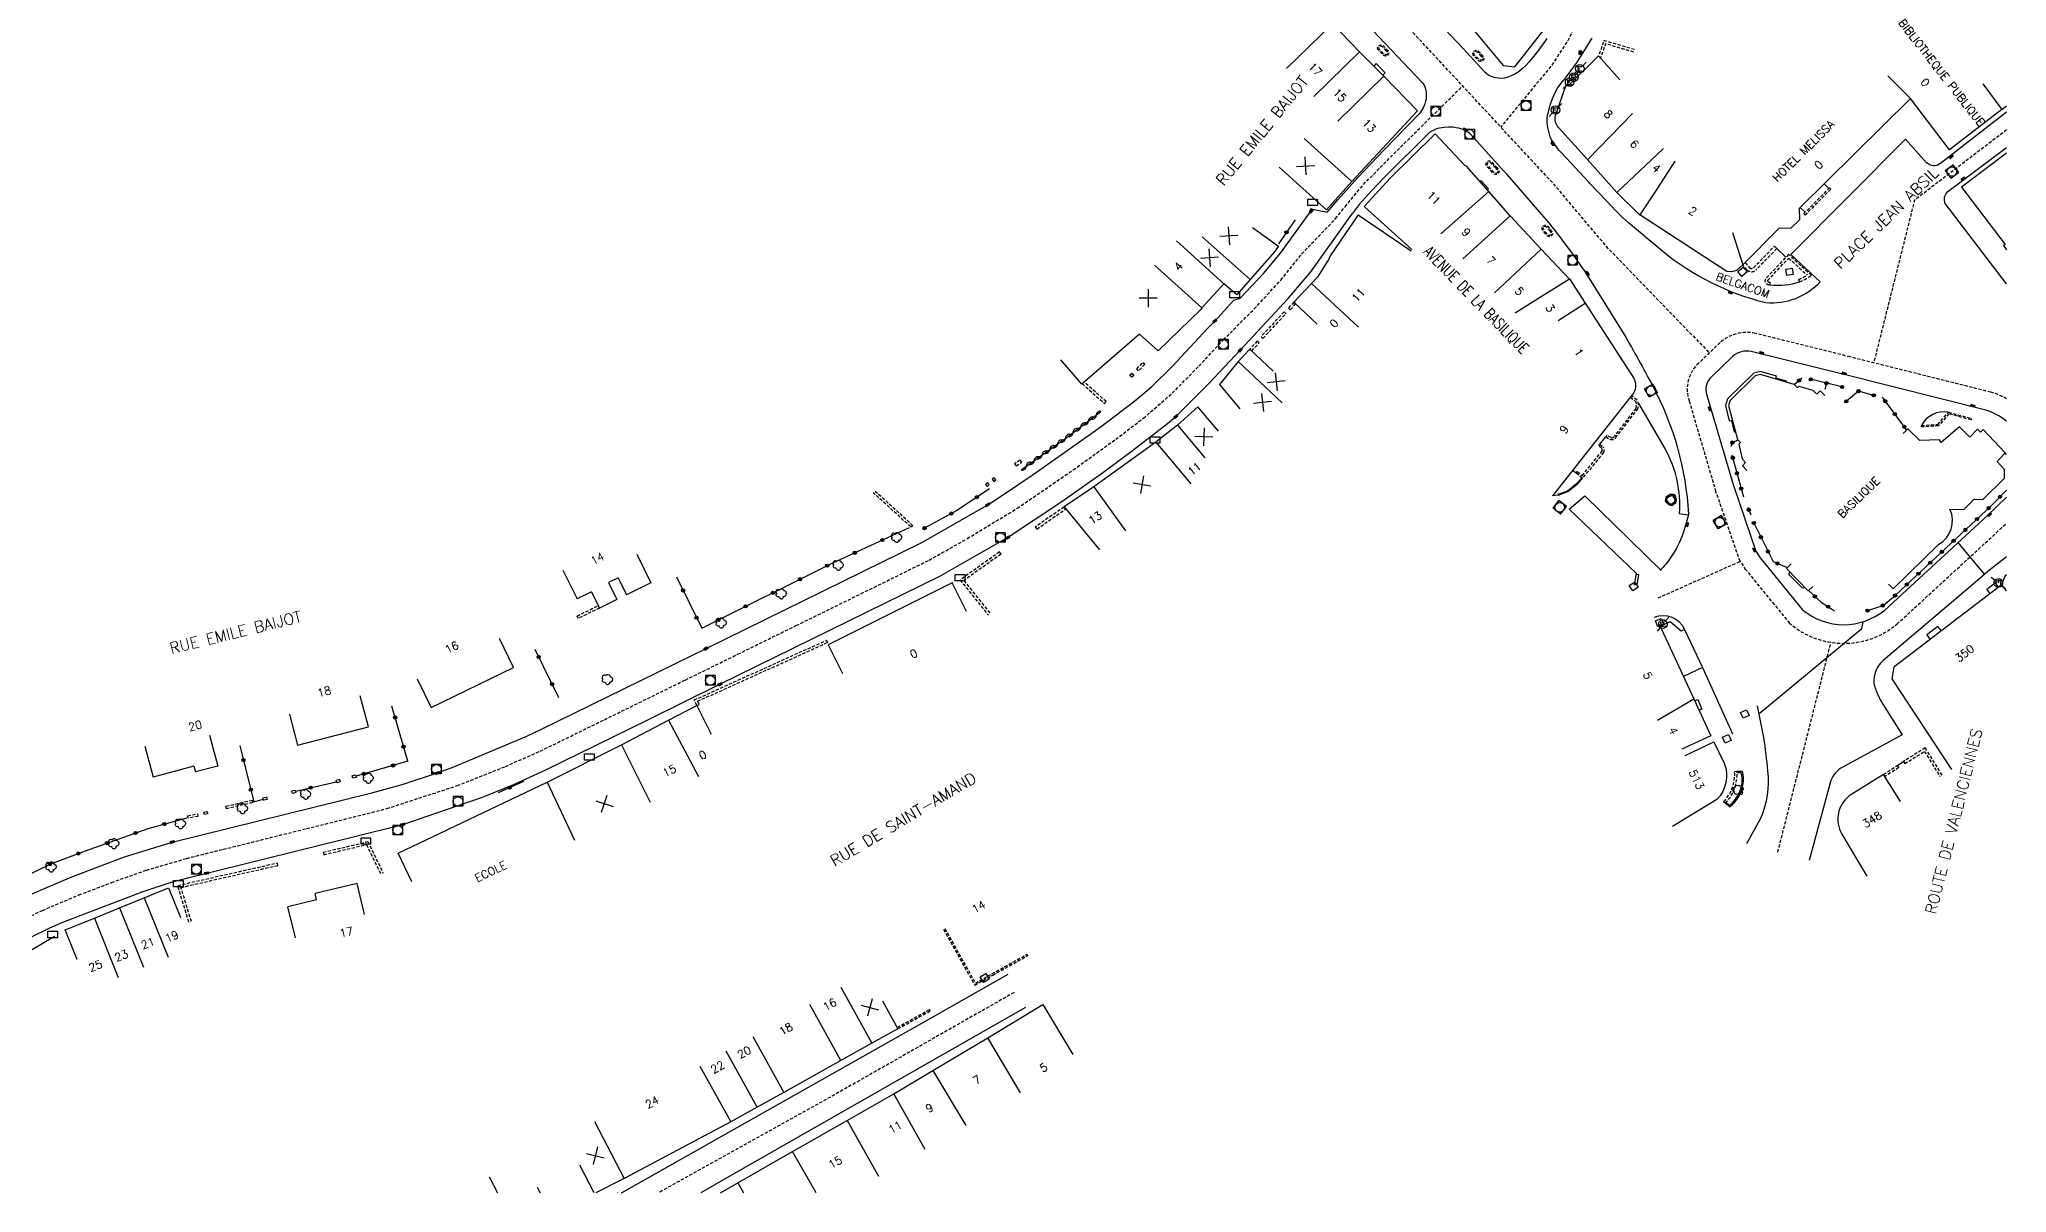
# Model space of a CAD drawing. Header units: millimetres. Extents: x 94999 to 96000, y 132000 to 133001.
# Drawn here: x 95692.7 to 96000, y 132000 to 132180.2 of the extents above; entities that cross this region are included whole.
import ezdxf
from ezdxf.enums import TextEntityAlignment as Align

# ---------------------------------------------------------------- set-up
doc = ezdxf.new("R2010")
doc.units = ezdxf.units.MM
doc.linetypes.add('DASHED', pattern=[0.75, 0.5, -0.25])
doc.layers.get('0').update_dxf_attribs({"linetype": 'CONTINUOUS'})
for name, color, linetype in [('W0001', 6, 'DASHED'), ('W0008', 7, 'CONTINUOUS'), ('W0100', 7, 'CONTINUOUS'), ('W0112', 1, 'DASHED'), ('W0300', 7, 'CONTINUOUS'), ('W0310', 3, 'CONTINUOUS'), ('W0322', 7, 'CONTINUOUS'), ('W0330', 7, 'CONTINUOUS'), ('W0334', 7, 'CONTINUOUS'), ('W0400', 7, 'CONTINUOUS'), ('W0420', 7, 'CONTINUOUS'), ('W0471', 7, 'CONTINUOUS'), ('W0984', 7, 'CONTINUOUS'), ('W0989', 7, 'CONTINUOUS'), ('W0991', 7, 'CONTINUOUS'), ('W1102', 7, 'CONTINUOUS'), ('W1471', 7, 'CONTINUOUS')]:
    doc.layers.add(name, color=color, linetype=linetype)
doc.styles.get("Standard").update_dxf_attribs({"font": 'romans.shx', "width": 0.85})

# ---------------------------------------------------------------- blocks, each defined once
blk = doc.blocks.new('t112o')
at = {"color": 0, "linetype": 'Continuous'}
for p, q in [((-0.5, 0.5), (0.5, 0.5)), ((-0.5, -0.5), (-0.5, 0.5)), ((0.5, 0.5), (0.5, -0.5)), ((0.5, -0.5), (-0.5, -0.5))]:
    blk.add_line(p, q, dxfattribs=at)
blk = doc.blocks.new('t991o')
at = {"color": 0, "linetype": 'Continuous'}
for p, q in [((-1, 1), (1, -1)), ((-1, -1), (1, 1))]:
    blk.add_line(p, q, dxfattribs=at)
blk = doc.blocks.new('T400')
for p, q in [((-0.15, 0.3), (0.15, 0.3)), ((-0.15, -0.25), (-0.15, 0.3)), ((-0.15, 0.15), (0.15, 0.15)), ((-0.15, 0), (0.15, 0)), ((0.15, 0.3), (0.15, -0.25)), ((-0.15, -0.15), (0.15, -0.15)), ((-0.15, -0.25), (-0.15, -0.3)), ((-0.15, -0.3), (0.15, -0.3)), ((0.15, -0.3), (0.15, -0.25))]:
    blk.add_line(p, q)
blk = doc.blocks.new('T471')
for p, q in [((-0.333334, 0.333334), (-0.333334, -0.333334)), ((-0.333334, 0.333334), (0.333334, 0.333334)), ((-0.333334, 0), (0, 0)), ((0.500001, 0.500001), (1.000002, 1.000002)), ((-0.500001, -0.500001), (-1.000002, -1.000002)), ((-0.333334, -0.333334), (0.333334, -0.333334))]:
    blk.add_line(p, q)
blk.add_ellipse((0, 0), major_axis=(0.471405, 0.471405), ratio=1, start_param=5.4977871438, end_param=11.780972451)
blk = doc.blocks.new('T300')
for p, q in [((-0.8, 0.51), (-0.86, 0.34)), ((-0.86, 0.34), (-0.86, 0.17)), ((-0.86, 0.17), (-0.74, 0.06)), ((-0.69, 0.63), (-0.8, 0.51)), ((-0.8, -0.06), (-0.74, 0.06)), ((-0.74, 0.06), (-0.69, 0.11)), ((-0.57, 0.69), (-0.69, 0.63)), ((-0.46, 0.69), (-0.57, 0.69)), ((-0.29, 0.63), (-0.46, 0.69)), ((-0.29, 0.63), (-0.17, 0.74)), ((-0.23, 0.57), (-0.29, 0.63)), ((-0.17, 0.74), (-0.06, 0.8)), ((-0.06, 0.8), (0.06, 0.8)), ((0.06, 0.8), (0.23, 0.74)), ((0.23, 0.74), (0.34, 0.63)), ((0.34, 0.63), (0.4, 0.51)), ((0.46, 0.46), (0.34, 0.46)), ((0.4, 0.51), (0.4, 0.46)), ((0.57, 0.4), (0.46, 0.46)), ((0.57, 0.4), (0.69, 0.29)), ((0.69, 0.29), (0.74, 0.17)), ((0.74, 0.06), (0.69, -0.17)), ((0.74, 0.17), (0.74, 0.06)), ((-0.8, -0.17), (-0.8, -0.06)), ((-0.8, -0.23), (-0.8, -0.17)), ((-0.74, -0.34), (-0.8, -0.23)), ((-0.69, -0.4), (-0.74, -0.34)), ((-0.51, -0.46), (-0.69, -0.4)), ((-0.4, -0.46), (-0.51, -0.46)), ((-0.4, -0.46), (-0.34, -0.46)), ((-0.34, -0.46), (-0.34, -0.4)), ((-0.34, -0.51), (-0.34, -0.46)), ((-0.29, -0.63), (-0.34, -0.51)), ((-0.17, -0.74), (-0.29, -0.63)), ((-0.06, -0.8), (-0.17, -0.74)), ((0.06, -0.8), (-0.06, -0.8)), ((0.17, -0.74), (0.06, -0.8)), ((0.23, -0.69), (0.17, -0.74)), ((0.29, -0.46), (0.23, -0.46)), ((0.29, -0.63), (0.23, -0.69)), ((0.46, -0.4), (0.29, -0.46)), ((0.34, -0.51), (0.29, -0.63)), ((0.34, -0.51), (0.34, -0.46)), ((0.57, -0.34), (0.46, -0.4)), ((0.63, -0.29), (0.57, -0.34)), ((0.69, -0.17), (0.63, -0.29))]:
    blk.add_line(p, q)
blk = doc.blocks.new('t322o')
at = {"color": 0, "linetype": 'Continuous'}
for radius in [0.25, 0.15]:
    blk.add_circle((0, 0), radius, dxfattribs=at)
blk = doc.blocks.new('T420')
for p, q in [((0.75, 0.75), (-0.75, 0.75)), ((-0.75, 0.75), (-0.75, -0.75)), ((0.75, 0.75), (0.75, -0.75)), ((0.75, -0.75), (-0.75, -0.75))]:
    blk.add_line(p, q)
blk.add_ellipse((0, 0), major_axis=(-0.53, 0.53), ratio=1, start_param=3.926991, end_param=10.210176)
blk = doc.blocks.new('t330o')
at = {"color": 0, "linetype": 'Continuous'}
for p, q in [((0.25, -0.25), (-0.25, 0.25)), ((-0.25, -0.25), (0.25, 0.25)), ((-0.25, 0.25), (-0.25, -0.25)), ((0.25, 0.25), (-0.25, 0.25)), ((0.25, -0.25), (0.25, 0.25)), ((-0.25, -0.25), (0.25, -0.25)), ((-0.25, -0.25), (-0.25, -0.25))]:
    blk.add_line(p, q, dxfattribs=at)
blk = doc.blocks.new('t310o')
at = {"color": 0, "linetype": 'Continuous'}
for centre, start, end in [((-0.5, 0.38), 216.8699, 323.1304), ((0.5, -0.37), 36.8699, 143.1303)]:
    blk.add_arc(centre, 0.625, start, end, dxfattribs=at)
blk = doc.blocks.new('T1471')
at = {"color": 0, "linetype": 'Continuous', "flags": 128}
blk.add_lwpolyline([(-0.75, -0.5), (-0.75, 0.5), (0.75, 0.5), (0.75, -0.5), (-0.75, -0.5)], dxfattribs=at)

msp = doc.modelspace()

# ---------------------------------------------------------------- linework, layer by layer
at = {"layer": 'W0001', "flags": 128}
for points in [[(95937.77, 132147.55), (95929.39, 132157.49), (95910.62, 132177.72), (95901.98, 132186.94), (95870.36, 132219.35), (95802.26, 132288.27), (95746.16, 132344.77), (95675.46, 132417.17), (95600.19, 132493.08), (95513.8, 132580.87), (95471.21, 132625.01), (95432, 132665.93), (95397.8, 132701.03), (95367.69, 132733.26), (95355.56, 132744.21), (95331.35, 132763.59), (95326.05, 132775.75), (95311.37, 132792.24), (95305.86, 132796.31), (95287.88, 132814.85)], [(95935.86, 132190.84), (95933.74, 132184.44), (95931.44, 132180.03), (95928.94, 132176.18), (95920.99, 132166.54)], [(95896.66, 132154.08), (95899.6, 132157.62), (95904.9, 132162.98), (95915.04, 132172.96)], [(96000, 132166.1), (95985.6, 132155.09), (95979.24, 132129.69)], [(95937.44, 132147.89), (95953.57, 132131.25)], [(95945.56, 132092.95), (95958.41, 132098.68)], [(95964.26, 132053.22), (95972.56, 132086)], [(95844.97, 132031.28), (95816.71, 132015.18), (95790.37, 132000.51), (95789.49, 132000)]]:
    msp.add_lwpolyline(points, dxfattribs=at)
at = {"layer": 'W0001'}
msp.add_lwpolyline([(95688.1, 132041.64), (95693.21, 132044.12), (95698.92, 132046.53), (95704.02, 132048.47), (95709.46, 132050.41), (95715.74, 132052.25), (95721.46, 132053.67), (95734.47, 132056.89), (95747.03, 132060.03), (95758, 132063.61), (95765.54, 132066.61), (95770.96, 132069.01), (95780.99, 132073.92), (95793.62, 132080.12), (95801.83, 132084.16), (95810.96, 132088.64), (95824.42, 132095.26), (95831.7, 132098.85), (95837.66, 132102.22), (95845.48, 132106.97), (95854.21, 132112.96), (95860.85, 132117.74), (95865.17, 132121.04), (95869.69, 132124.95), (95873.84, 132129.18), (95877.66, 132133.29), (95882.48, 132138.11), (95886.63, 132142.61), (95889.88, 132146.69), (95895.19, 132152.23), (95896.66, 132154.08)], dxfattribs=at)
for points in [[(96000, 132124.07, 0.052693), (95997.55, 132125.1), (95975.55, 132130.62), (95960.75, 132134.3, 0.236754), (95955.23, 132132.86), (95951.93, 132129.66, 0.301629), (95950.42, 132123.73), (95954.49, 132109.81), (95958.19, 132099.04), (95959.13, 132097.5), (95966.03, 132089.06, 0.369596), (95982.87, 132088.86)], [(95982.87, 132088.86), (95998.93, 132103.64), (96000, 132104.66, 0.112169)]]:
    msp.add_lwpolyline(points, format="xyb", dxfattribs=at)
at = {"layer": 'W0008'}
msp.add_line((95893.85, 132153.25), (95895.54, 132155.19), dxfattribs=at)
at = {"layer": 'W0008', "flags": 128}
for points in [[(95898.07, 132184.69), (95908.72, 132173.48), (95908.95, 132173.17), (95909.12, 132172.83), (95909.28, 132172.31), (95909.36, 132171.76), (95909.36, 132171.36), (95909.33, 132170.95), (95909.25, 132170.56), (95909.13, 132170.19), (95908.9, 132169.65), (95908.63, 132169.12), (95908.47, 132168.87), (95908.27, 132168.64), (95902.76, 132162.99), (95898.67, 132158.63), (95895.54, 132155.19)], [(95928.19, 132180.36), (95927.49, 132179.37), (95926.37, 132177.88), (95925.89, 132177.29), (95925.39, 132176.7), (95924.88, 132176.16), (95924.34, 132175.63), (95924.04, 132175.37), (95923.72, 132175.14), (95923.17, 132174.82), (95922.61, 132174.53), (95922.1, 132174.33), (95921.58, 132174.2), (95921.08, 132174.15), (95920.58, 132174.17), (95920.27, 132174.21), (95919.96, 132174.28), (95919.66, 132174.38), (95919.37, 132174.5), (95919.14, 132174.61), (95918.94, 132174.74), (95918.74, 132174.9), (95918.56, 132175.07), (95915.1, 132178.79), (95914.1, 132179.85), (95910.3, 132183.86)], [(95940.92, 132151.55), (95939.98, 132152.42), (95939.9, 132152.5), (95938.98, 132153.46), (95937.53, 132154.98), (95934.87, 132157.78), (95934.73, 132157.92), (95930.47, 132162.51), (95930.08, 132162.94), (95929.72, 132163.39), (95929.38, 132163.85), (95929.06, 132164.31), (95928.87, 132164.65), (95928.72, 132165.02), (95928.53, 132165.63), (95928.39, 132166.26), (95928.31, 132166.76), (95928.26, 132167.26), (95928.24, 132167.63), (95928.26, 132168.01), (95928.3, 132168.39), (95928.38, 132168.76), (95928.53, 132169.35), (95928.7, 132169.94), (95929.09, 132171), (95929.54, 132172.04), (95929.87, 132172.63), (95930.26, 132173.19), (95930.81, 132173.85), (95931.22, 132174.35), (95932.09, 132175.51), (95932.47, 132176.02), (95933.01, 132176.82), (95934.07, 132178.49), (95934.81, 132179.7), (95935.24, 132180.45)], [(95902.56, 132174.65), (95902.93, 132175.01), (95901.54, 132176.46), (95901.15, 132176.08)], [(95933.96, 132144.23), (95932.23, 132146.72), (95932.08, 132146.93), (95931.07, 132148.31), (95930.04, 132149.66), (95929.27, 132150.64), (95928.48, 132151.6), (95927.04, 132153.29), (95925.4, 132155.19), (95921.98, 132159.1), (95921.44, 132159.71), (95916.3, 132165.36), (95916.1, 132165.56), (95915.86, 132165.73), (95915.46, 132165.97), (95915.04, 132166.17), (95914.75, 132166.27), (95914.45, 132166.35), (95914.02, 132166.44), (95913.57, 132166.5), (95913.21, 132166.52), (95912.84, 132166.51), (95912.14, 132166.45), (95911.44, 132166.36), (95911.14, 132166.3), (95910.85, 132166.2), (95909.92, 132165.75), (95902.83, 132158.71), (95900.75, 132156.51), (95898.87, 132154.44), (95897.78, 132152.97)], [(95918.9, 132156.71), (95919.09, 132156.87), (95917.88, 132158.19), (95917.72, 132158.04)], [(95783.64, 132000), (95832.59, 132027.63), (95844.07, 132034.14)], [(95846.76, 132028.93), (95800.83, 132002.73), (95796.07, 132000)]]:
    msp.add_lwpolyline(points, dxfattribs=at)
at = {"layer": 'W0008'}
for points in [[(96000, 132168.88), (95989.69, 132160.84, -0.392073), (95987.48, 132160.97), (95984.19, 132164.63), (95966.27, 132146.61), (95970.89, 132142.33, -0.232012), (95962.38, 132139.06, -0.1094), (95946.29, 132147.08), (95940.92, 132151.55)], [(96000, 132142.04), (95990.41, 132154.59, -0.317171), (95990.81, 132156.46), (96000, 132163.36)], [(95933.96, 132144.23), (95940.27, 132134.11, -0.008463), (95944.67, 132126.18, -0.108903), (95950.3, 132106.06, -0.045344), (95949.11, 132102.18, -0.075752), (95946.76, 132098.25, -0.014677), (95945.89, 132097.26, -0.014677)], [(96000, 132120.57, 0.094937), (95996.77, 132122.29), (95974.84, 132127.79), (95960.1, 132131.46, 0.228806), (95957.2, 132130.7), (95953.92, 132127.52, 0.312367), (95953.19, 132124.64), (95957.27, 132110.69), (95960.85, 132100.28), (95961.52, 132099.19), (95968.13, 132091.11, 0.361351), (95980.95, 132091.06)], [(95980.95, 132091.06), (95996.94, 132105.77), (96000, 132108.69, 0.111921)], [(96000, 132099.35), (95997.04, 132097.09), (95995.82, 132096.01), (95980.7, 132083.19, 0.226936), (95979.26, 132079.61, 0.088401), (95980.68, 132076.36), (95983.66, 132071.53), (95974.09, 132066.36, 0.172903), (95972.44, 132064.07), (95969.17, 132051.9)], [(95944.96, 132089.93, -0.409855), (95949.69, 132088.04)], [(95961.05, 132076.06), (95962.04, 132071.12, -0.009336), (95962.67, 132065.92, -0.12593), (95961.56, 132058.46), (95959.36, 132054.54)]]:
    msp.add_lwpolyline(points, format="xyb", dxfattribs=at)
for points in [[(96000, 132168.88), (96000, 132168.88)], [(95688.46, 132038.49), (95694.39, 132041.38), (95696.42, 132042.3), (95708.77, 132047.04), (95713.31, 132048.51), (95716.12, 132049.26), (95718.87, 132049.94), (95749.5, 132057.55), (95761.93, 132061.82), (95766.93, 132063.86), (95771.85, 132066.1), (95787.85, 132073.95), (95799.04, 132079.45), (95833.39, 132096.33), (95843.95, 132102.37), (95852.27, 132107.91), (95858.8, 132112.5), (95863.48, 132115.97), (95868.96, 132120.2), (95870.25, 132121.3), (95875.45, 132126.5), (95880.27, 132131.67), (95887.79, 132139.73), (95891.3, 132143.93), (95897.78, 132152.97)], [(95690.91, 132046.37), (95693.26, 132047.42), (95697.79, 132049.37), (95706.06, 132052.48), (95713.48, 132054.79), (95744.64, 132062.48), (95749.4, 132063.8), (95754.92, 132065.59), (95757.21, 132066.45), (95768.87, 132071.33), (95771.14, 132072.43), (95786.66, 132080.04), (95796.86, 132085.05), (95830.56, 132101.61), (95840.87, 132107.51), (95843.15, 132109), (95847.95, 132112.22), (95858.59, 132119.76), (95863.82, 132123.77), (95866.43, 132125.92), (95869.79, 132129.24), (95875.14, 132135.02), (95876.32, 132136.21), (95879.32, 132139.47), (95880.28, 132139.82), (95883.95, 132143.64), (95886.57, 132146.83), (95891.39, 132153.46), (95891.59, 132153.71), (95893.85, 132153.25)], [(95952.5, 132082.06), (95957.19, 132071.71)]]:
    msp.add_lwpolyline(points, dxfattribs=at)
at = {"layer": 'W0100'}
for p, q in [((95774.52, 132097.29), (95776.73, 132092.8)), ((95778.96, 132093.9), (95776.73, 132092.8)), ((95778.96, 132093.9), (95780.2, 132091.37)), ((95783.12, 132096.11), (95781.64, 132095.38)), ((95783.12, 132096.11), (95784.43, 132093.43)), ((95709.23, 132069.8), (95710.5, 132064.96)), ((95716.87, 132066.64), (95710.5, 132064.96)), ((95716.87, 132066.64), (95717.11, 132065.75)), ((95736.04, 132045.75), (95731.57, 132044.69)), ((95732.73, 132039.83), (95731.57, 132044.69)), ((95736.04, 132045.75), (95735.8, 132046.77))]:
    msp.add_line(p, q, dxfattribs=at)
at = {"layer": 'W0100', "flags": 128}
for points in [[(95868.22, 132238.02), (95864.58, 132234.6), (95867.52, 132231.48), (95874.86, 132224.23), (95897.08, 132202.36), (95904.36, 132195.09), (95911.9, 132187.71), (95917.45, 132180.86), (95921.36, 132176.16), (95923.21, 132175.96), (95927.98, 132182.02), (95927.98, 132182.02), (95931.98, 132192.57)], [(95893.77, 132153.58), (95893.77, 132153.58), (95897.71, 132158.02), (95907.96, 132169.09), (95902.72, 132174.49), (95898.94, 132178.32), (95894.69, 132182.68)], [(95942.71, 132152.78), (95942.71, 132152.78), (95942.71, 132152.78), (95939.12, 132156.31), (95934.09, 132162), (95930.03, 132166.49), (95929.87, 132166.67), (95929.72, 132166.86), (95929.64, 132167.01), (95929.59, 132167.16), (95929.47, 132167.66), (95929.46, 132167.84), (95929.51, 132168.24), (95929.57, 132168.47), (95931.2, 132173.12), (95931.53, 132173), (95936.24, 132177.65), (95939.58, 132173.93)], [(95931.69, 132142.8), (95931.69, 132142.8), (95927.3, 132147.47), (95922.45, 132152.67), (95919.11, 132156.47), (95915.61, 132160.43), (95915.37, 132160.52), (95910.75, 132165.5), (95903.69, 132158.56), (95899.67, 132154.12), (95899.67, 132154.12)], [(95824.41, 132029.97), (95826.84, 132025.61), (95822.76, 132023.37), (95817.94, 132020.65), (95809.02, 132015.66), (95804.86, 132013.36), (95800.75, 132011.06), (95784.1, 132002.24), (95779.67, 132000)], [(95799.13, 132000), (95801.81, 132001.55), (95810.39, 132006.45), (95818.9, 132011.26), (95826.18, 132015.47), (95832.3, 132019.07), (95840.85, 132024.18), (95849.46, 132029.43)], [(95779.4, 132000), (95777.13, 132004.32), (95777.13, 132004.32)], [(95770.51, 132000.85), (95770.95, 132000)]]:
    msp.add_lwpolyline(points, dxfattribs=at)
at = {"layer": 'W0100'}
for points in [[(95999.27, 132169.27), (95991.08, 132163), (95984.96, 132171), (95967.59, 132153.81), (95967.64, 132152.03), (95966.3, 132150.74), (95964.43, 132150.69), (95958.79, 132145), (95957.81, 132144.14), (95957.09, 132143.92), (95956.31, 132143.98), (95942.72, 132152.82)], [(95999.27, 132169.27), (96000, 132169.85)], [(96000, 132162.48), (95992.96, 132157.15), (95999.75, 132148.2), (95999.5, 132148.01), (96000, 132147.35)], [(95898.72, 132152.83), (95894.32, 132146.41), (95894.18, 132145.98), (95892.35, 132143.06), (95891.44, 132142.09), (95888.67, 132139.18), (95892.29, 132135.73)], [(95882.23, 132150.83), (95886.28, 132147.9), (95885.65, 132147.03), (95881.84, 132142.74), (95879.75, 132140.33), (95877.74, 132142.06), (95876.11, 132140.25), (95874.32, 132138.27), (95874.14, 132138.05), (95867.5, 132131.55), (95864.57, 132134.16), (95855.55, 132126.36), (95852.28, 132130.14)], [(95885.44, 132128.39), (95881.8, 132131.82), (95879.99, 132129.9), (95879.55, 132129.4), (95877.06, 132126.29), (95880.25, 132122.52)], [(95971.58, 132124.61), (95970.88, 132125.33), (95970.35, 132124.81), (95969.8, 132125.38), (95967.58, 132126.01), (95967.34, 132125.78), (95966.82, 132126.31), (95961.54, 132127.85), (95960.72, 132127.64), (95956.81, 132123.79), (95956.57, 132123.03), (95957.94, 132117.72), (95958.42, 132117.23), (95958.15, 132116.96), (95958.67, 132114.68), (95959.23, 132114.1), (95958.72, 132113.6), (95959.42, 132112.89)], [(95876.9, 132119.02), (95873.67, 132122.82), (95870.51, 132119.96), (95867.13, 132117.31), (95857.43, 132110.32), (95852.79, 132107.17), (95858.31, 132100.48)], [(95931.69, 132106.83), (95931.69, 132106.83), (95942.13, 132096.81), (95941.81, 132094.95)], [(95786.03, 132099.78), (95788.23, 132095.29), (95784.43, 132093.43)], [(95966.32, 132098.27), (95965.6, 132097.57), (95968.99, 132094.06), (95969.71, 132094.76)], [(96000, 132096.57), (95999.75, 132096.38), (95999.15, 132094.95), (95982.36, 132082.11), (95982.07, 132080.33), (95991.37, 132066.15)], [(95781.64, 132095.38), (95782.95, 132092.72), (95780.2, 132091.37)], [(95837.55, 132090.83), (95835.32, 132095.3), (95815.94, 132085.64), (95818.18, 132081.16)], [(95945.71, 132088.84), (95951.16, 132077.16), (95953.81, 132071.42), (95949.27, 132069.33)], [(95751.72, 132080.32), (95753.91, 132075.82), (95766.78, 132082.09), (95764.59, 132086.59)], [(95731.81, 132074.76), (95733.07, 132069.92), (95744.12, 132072.8), (95742.86, 132077.64)], [(95750.91, 132048.56), (95748.76, 132053.08), (95772.04, 132064.13), (95783.66, 132069.97), (95791, 132073.87), (95795.41, 132076.12), (95797.68, 132071.67)], [(95719.32, 132071.5), (95720.59, 132066.67), (95717.11, 132065.75)], [(95698.65, 132036.45), (95696.78, 132041.09), (95701.33, 132042.91), (95705.23, 132044.5), (95709.11, 132046.08), (95712.93, 132047.62), (95714.8, 132042.98)], [(95743.5, 132043.45), (95742.35, 132048.32), (95735.8, 132046.77)]]:
    msp.add_lwpolyline(points, dxfattribs=at)
for points in [[(95931.7, 132142.83), (95934.16, 132139.03), (95941.8, 132127.2, -0.291018), (95941.51, 132124.67), (95929.08, 132108.9)], [(95981.57, 132095.08), (95982.27, 132094.37), (95989.37, 132101.28, 0.380938), (95991.15, 132106.84), (95993.32, 132106.77), (95994.95, 132108.4), (95996.27, 132108.34), (95999.66, 132111.64), (95999.68, 132113), (95998.51, 132114.28), (95999.77, 132115.61), (95996.35, 132119.27), (95995.93, 132118.86), (95995.47, 132119.31), (95994.23, 132118.05), (95992.62, 132119.68), (95989.75, 132117.26), (95989.53, 132117.66), (95986.45, 132117.55), (95984.54, 132119.39), (95983.85, 132118.67)], [(95983.42, 132061.11), (95980.76, 132065.35), (95975.41, 132062, 0.376628), (95974.26, 132056.05), (95978.16, 132049.48)]]:
    msp.add_lwpolyline(points, format="xyb", dxfattribs=at)
msp.add_lwpolyline([(95958.85, 132144.64), (95959.47, 132143.9), (95958.66, 132143.2), (95958.04, 132143.94)], close=True, dxfattribs=at)
at = {"layer": 'W0100', "flags": 128}
msp.add_lwpolyline([(95949.77, 132068.3), (95954.27, 132070.48), (95955.9, 132067.11, -0.295194), (95954.74, 132061.44), (95947.83, 132057.23)], format="xyb", dxfattribs=at)
at = {"layer": 'W0112'}
for p, q in [((95887.14, 132137.65), (95883.54, 132133.78)), ((95888.67, 132139.19), (95887.82, 132138.25)), ((95887.82, 132138.25), (95888.11, 132137.98)), ((95883.54, 132133.78), (95883.84, 132133.51)), ((95882.96, 132133.09), (95881.79, 132131.81)), ((95881.79, 132131.81), (95882.09, 132131.54)), ((95863.38, 132127.46), (95863.07, 132127.71)), ((95863.66, 132127.8), (95863.38, 132127.46)), ((95864.43, 132128.46), (95864.14, 132128.73)), ((95865.37, 132129.47), (95864.43, 132128.46)), ((95855.87, 132126.74), (95855.6, 132126.45)), ((95859.35, 132123.63), (95855.87, 132126.74)), ((95845.28, 132113.59), (95846.16, 132114.17)), ((95846.16, 132114.17), (95845.94, 132114.5)), ((95828.83, 132104.06), (95822.95, 132109.42)), ((95840.75, 132110.37), (95841.09, 132110.67)), ((95841.09, 132110.67), (95840.83, 132110.97)), ((95841.79, 132111.17), (95842.12, 132111.41)), ((95842.12, 132111.41), (95841.88, 132111.73)), ((95852.78, 132107.15), (95848.29, 132104.04)), ((95848.29, 132104.04), (95848.52, 132103.71)), ((95842.94, 132099.8), (95842.7, 132100.13)), ((95780.2, 132091.37), (95776.9, 132089.76)), ((95776.9, 132089.76), (95776.72, 132090.12)), ((95815.68, 132086.33), (95815.84, 132085.97)), ((95795.41, 132076.14), (95795.77, 132076.31)), ((95732.26, 132062.4), (95732.17, 132062.78)), ((95739.19, 132064.07), (95739.08, 132064.45)), ((95739.7, 132064.21), (95739.19, 132064.07)), ((95741.7, 132064.77), (95741.59, 132065.15)), ((95742.22, 132064.91), (95741.7, 132064.77)), ((95721.97, 132060), (95721.88, 132060.39)), ((95726.05, 132060.96), (95721.97, 132060)), ((95727.77, 132061.31), (95727.66, 132061.69)), ((95728.3, 132061.46), (95727.77, 132061.31)), ((95732.79, 132062.52), (95732.26, 132062.4)), ((95715.98, 132058.53), (95715.9, 132058.92)), ((95717.51, 132058.81), (95715.98, 132058.53)), ((95718.53, 132059.08), (95718.43, 132059.47)), ((95719.01, 132059.2), (95718.53, 132059.08)), ((95730, 132051.15), (95729.92, 132051.54)), ((95737.07, 132053.21), (95737.16, 132052.82)), ((95834.17, 132041.27), (95838.93, 132032.76)), ((95833.96, 132041.15), (95838.84, 132032.42)), ((95841.52, 132034.22), (95846.97, 132037.25)), ((95841.64, 132034), (95847.09, 132037.03)), ((95846.97, 132037.25), (95847.09, 132037.03)), ((95838.84, 132032.42), (95841.64, 132034)), ((95838.93, 132032.76), (95841.52, 132034.22)), ((95826.72, 132025.82), (95831.76, 132028.63)), ((95826.84, 132025.61), (95831.88, 132028.41)), ((95831.88, 132028.41), (95831.76, 132028.63))]:
    msp.add_line(p, q, dxfattribs=at)
at = {"layer": 'W0112', "flags": 128}
for points in [[(95941.89, 132178.64), (95937.1, 132180.05), (95936.24, 132177.65)], [(95941.78, 132178.25), (95937.35, 132179.56), (95936.54, 132177.31)]]:
    msp.add_lwpolyline(points, dxfattribs=at)
for points in [[(95903.09, 132178.76), (95903.37, 132178.48), (95903.46, 132178.35), (95903.51, 132178.11), (95903.5, 132178.02), (95903.47, 132177.93), (95903.42, 132177.83), (95903.34, 132177.75), (95903.25, 132177.68), (95903.14, 132177.63), (95903.06, 132177.61), (95902.97, 132177.62), (95902.75, 132177.7), (95902.62, 132177.79), (95901.92, 132178.52), (95901.81, 132178.68), (95901.76, 132178.88), (95901.76, 132178.95), (95901.79, 132179.02), (95901.86, 132179.13), (95901.96, 132179.23), (95902.17, 132179.35), (95902.32, 132179.37), (95902.54, 132179.31), (95902.68, 132179.21), (95902.93, 132178.96)], [(95902.94, 132178.63), (95903.23, 132178.34), (95903.27, 132178.28), (95903.31, 132178.09), (95903.29, 132178.01), (95903.21, 132177.89), (95903.08, 132177.82), (95903.01, 132177.82), (95902.84, 132177.88), (95902.76, 132177.93), (95902.07, 132178.66), (95902, 132178.76), (95901.96, 132178.9), (95901.96, 132178.93), (95902.08, 132179.07), (95902.25, 132179.17), (95902.29, 132179.18), (95902.45, 132179.13), (95902.54, 132179.07), (95902.78, 132178.82)], [(95917.94, 132177.93), (95918.22, 132177.64), (95918.3, 132177.51), (95918.35, 132177.27), (95918.35, 132177.18), (95918.32, 132177.09), (95918.26, 132176.99), (95918.19, 132176.91), (95918.1, 132176.84), (95917.99, 132176.79), (95917.91, 132176.78), (95917.82, 132176.78), (95917.6, 132176.86), (95917.46, 132176.96), (95916.77, 132177.69), (95916.66, 132177.84), (95916.61, 132178.04), (95916.61, 132178.12), (95916.64, 132178.19), (95916.71, 132178.3), (95916.8, 132178.39), (95917.02, 132178.52), (95917.17, 132178.54), (95917.38, 132178.47), (95917.53, 132178.37), (95917.77, 132178.12)], [(95917.79, 132177.79), (95918.08, 132177.5), (95918.12, 132177.44), (95918.15, 132177.26), (95918.14, 132177.17), (95918.05, 132177.06), (95917.93, 132176.98), (95917.86, 132176.98), (95917.69, 132177.04), (95917.61, 132177.1), (95916.91, 132177.82), (95916.84, 132177.93), (95916.8, 132178.06), (95916.81, 132178.09), (95916.93, 132178.24), (95917.09, 132178.33), (95917.14, 132178.34), (95917.3, 132178.29), (95917.39, 132178.23), (95917.63, 132177.99)], [(95920.27, 132160.34), (95920.58, 132159.97), (95920.67, 132159.82), (95920.72, 132159.6), (95920.71, 132159.52), (95920.69, 132159.45), (95920.63, 132159.35), (95920.55, 132159.26), (95920.46, 132159.19), (95920.35, 132159.14), (95920.27, 132159.11), (95920.19, 132159.11), (95919.97, 132159.18), (95919.83, 132159.28), (95918.81, 132160.39), (95918.73, 132160.52), (95918.69, 132160.77), (95918.7, 132160.86), (95918.73, 132160.94), (95918.78, 132161.04), (95918.86, 132161.13), (95918.96, 132161.2), (95919.07, 132161.26), (95919.16, 132161.27), (95919.25, 132161.26), (95919.45, 132161.17), (95919.58, 132161.07), (95919.91, 132160.71)], [(95920.12, 132160.2), (95920.43, 132159.84), (95920.48, 132159.75), (95920.52, 132159.59), (95920.51, 132159.54), (95920.41, 132159.41), (95920.28, 132159.32), (95920.21, 132159.31), (95920.05, 132159.36), (95919.98, 132159.41), (95918.96, 132160.53), (95918.93, 132160.58), (95918.89, 132160.78), (95918.91, 132160.86), (95919, 132160.98), (95919.13, 132161.07), (95919.19, 132161.07), (95919.35, 132160.99), (95919.43, 132160.93), (95919.76, 132160.57)], [(95928.72, 132150.54), (95928.97, 132150.23), (95929.04, 132150.09), (95929.07, 132149.85), (95929.05, 132149.75), (95929.02, 132149.67), (95928.95, 132149.58), (95928.87, 132149.5), (95928.77, 132149.44), (95928.66, 132149.41), (95928.57, 132149.4), (95928.49, 132149.41), (95928.27, 132149.51), (95928.15, 132149.62), (95927.53, 132150.41), (95927.44, 132150.58), (95927.4, 132150.78), (95927.41, 132150.86), (95927.45, 132150.93), (95927.53, 132151.03), (95927.64, 132151.11), (95927.86, 132151.22), (95928.01, 132151.22), (95928.22, 132151.14), (95928.36, 132151.02), (95928.57, 132150.75)], [(95928.55, 132150.42), (95928.82, 132150.1), (95928.85, 132150.04), (95928.87, 132149.85), (95928.84, 132149.77), (95928.75, 132149.66), (95928.61, 132149.6), (95928.55, 132149.6), (95928.38, 132149.68), (95928.31, 132149.74), (95927.69, 132150.54), (95927.63, 132150.65), (95927.6, 132150.79), (95927.61, 132150.81), (95927.75, 132150.95), (95927.92, 132151.03), (95927.97, 132151.03), (95928.12, 132150.97), (95928.2, 132150.89), (95928.41, 132150.63)]]:
    msp.add_lwpolyline(points, close=True, dxfattribs=at)
at = {"layer": 'W0112'}
for points in [[(95972.55, 132156.84), (95968.51, 132152.78), (95968.3, 132152.99), (95972.34, 132157.05)], [(95994.53, 132120.98), (95994.47, 132120.76), (95990.98, 132121.73), (95989.35, 132119.84), (95986.7, 132119.67), (95986.68, 132119.9), (95989.24, 132120.06), (95990.91, 132121.99)]]:
    msp.add_lwpolyline(points, close=True, dxfattribs=at)
for points in [[(95959.15, 132145.36), (95959.83, 132144.56, 0.344978), (95960.46, 132144.55), (95963.74, 132147.91), (95964.11, 132147.54), (95960.81, 132144.17, -0.372463), (95959.46, 132144.19), (95958.78, 132144.99)], [(95941.22, 132124.3), (95942.05, 132123.65, -0.256911), (95942.08, 132122.57), (95938.68, 132118.16, -0.293753), (95938.21, 132118), (95937.54, 132118.39), (95937.39, 132118.13), (95938.09, 132117.72, 0.311901), (95938.92, 132117.97), (95942.33, 132122.41, 0.273582), (95942.28, 132123.85), (95941.41, 132124.54)]]:
    msp.add_lwpolyline(points, format="xyb", dxfattribs=at)
for points in [[(95967.65, 132142.33, 0.059499), (95969.5, 132143.35), (95965.94, 132146.63), (95962.31, 132142.78, 0.378949), (95962.49, 132142.06, 0.155817), (95963.09, 132141.88), (95963.08, 132142.28, -0.155817), (95962.72, 132142.39, -0.311007), (95962.65, 132142.56), (95965.96, 132146.07), (95968.86, 132143.4, -0.044888), (95967.5, 132142.71)], [(95932.93, 132112.69), (95933.7, 132112.05), (95936.79, 132115.85, 0.326772), (95936.74, 132116.33), (95936.28, 132116.76), (95936.48, 132116.98), (95936.96, 132116.54, -0.342932), (95937.03, 132115.68), (95933.74, 132111.63), (95932.74, 132112.46)], [(95957.51, 132065.79, -0.213654), (95955.8, 132061.12), (95956.07, 132060.86, 0.213654), (95957.88, 132065.81)]]:
    msp.add_lwpolyline(points, format="xyb", close=True, dxfattribs=at)
for points in [[(95883.84, 132133.51), (95887.44, 132137.38), (95887.14, 132137.65)], [(95888.11, 132137.98), (95888.96, 132138.92), (95888.67, 132139.19)], [(95882.09, 132131.54), (95883.25, 132132.82), (95882.96, 132133.09)], [(95863.07, 132127.71), (95863.35, 132128.06), (95863.66, 132127.8)], [(95864.14, 132128.73), (95865.08, 132129.74), (95865.37, 132129.47)], [(95855.6, 132126.45), (95859.09, 132123.34), (95859.35, 132123.63)], [(95845.94, 132114.5), (95845.06, 132113.93), (95845.28, 132113.59)], [(95828.83, 132104.06), (95829.18, 132104.24), (95823.3, 132109.6)], [(95840.83, 132110.97), (95840.49, 132110.67), (95840.75, 132110.37)], [(95841.88, 132111.73), (95841.56, 132111.49), (95841.79, 132111.17)], [(95848.52, 132103.71), (95853.01, 132106.83), (95852.78, 132107.15)], [(95842.7, 132100.13), (95836.55, 132095.75), (95840.96, 132090.26)], [(95842.94, 132099.8), (95837.13, 132095.67), (95841.28, 132090.51)], [(95776.72, 132090.12), (95780.02, 132091.73), (95780.2, 132091.37)], [(95795.41, 132076.14), (95795, 132077), (95815.68, 132086.33)], [(95795.77, 132076.31), (95795.54, 132076.8), (95815.84, 132085.97)], [(95989.93, 132065.26), (95987.29, 132069.51), (95983.87, 132067.39), (95984.08, 132067.05), (95987.16, 132068.96), (95989.59, 132065.05)], [(95980.76, 132065.35), (95982.92, 132066.77), (95983.14, 132066.43), (95980.98, 132065.02)], [(95732.17, 132062.78), (95732.69, 132062.91), (95732.79, 132062.52)], [(95739.08, 132064.45), (95739.59, 132064.6), (95739.7, 132064.21)], [(95741.59, 132065.15), (95742.11, 132065.3), (95742.22, 132064.91)], [(95721.88, 132060.39), (95725.96, 132061.35), (95726.05, 132060.96)], [(95727.66, 132061.69), (95728.19, 132061.85), (95728.3, 132061.46)], [(95715.9, 132058.92), (95717.44, 132059.2), (95717.51, 132058.81)], [(95718.43, 132059.47), (95718.92, 132059.59), (95719.01, 132059.2)], [(95737.07, 132053.21), (95744.04, 132054.86), (95746.44, 132049.94)], [(95737.16, 132052.82), (95743.82, 132054.39), (95746.08, 132049.77)], [(95716.1, 132042.27), (95714.34, 132048.01), (95729.92, 132051.54)], [(95716.48, 132042.38), (95714.85, 132047.71), (95730, 132051.15)]]:
    msp.add_lwpolyline(points, dxfattribs=at)
at = {"layer": 'W0310'}
msp.add_lwpolyline([(95846.08, 132112.96), (95853.04, 132117.93), (95858.47, 132122.01)], dxfattribs=at)
at = {"layer": 'W0322'}
for p, q in [((95888.9, 132152.03), (95886.25, 132148.27)), ((95773.88, 132077.33), (95770.15, 132084.89)), ((95750.27, 132067.42), (95747.8, 132076.04)), ((95750.27, 132067.42), (95742.22, 132065.11)), ((95732.81, 132062.76), (95739.08, 132064.23)), ((95768.36, 132064.25), (95764.38, 132062.48)), ((95783.06, 132000), (95783.1, 132000.03))]:
    msp.add_line(p, q, dxfattribs=at)
for points in [[(95967.99, 132127.28), (95966.85, 132126.29)], [(95974.29, 132125.92), (95971.85, 132126.5), (95969.37, 132127.13)], [(95971.85, 132126.5), (95971.61, 132125.54)], [(95976.87, 132125.27), (95974.66, 132123.44)], [(95979.27, 132124.61), (95976.87, 132125.27)], [(95984.37, 132119.21), (95980.59, 132124.31)], [(95958.05, 132117.61), (95957.17, 132117.23), (95956.94, 132116.63)], [(95957.09, 132115.33), (95958.88, 132108.77)], [(96000, 132115.37), (95999.77, 132115.61)], [(95841.14, 132110.01), (95836.04, 132106.61), (95830.88, 132103.8), (95830.88, 132103.8)], [(95978.28, 132090.96), (95980.72, 132091.79), (95982.66, 132093.4), (95997.56, 132107.34), (96000, 132109.79)], [(95959.55, 132107.14), (95960.04, 132105.91)], [(95792.24, 132096.26), (95796.18, 132088.21), (95816.44, 132098.33), (95828.65, 132103.97)], [(95960.5, 132104.66), (95963.51, 132098.64), (95965.71, 132097.68)], [(95969.03, 132094.1), (95971.02, 132092.3), (95973.09, 132090.95)], [(95724.05, 132069.89), (95726.25, 132061.09), (95727.67, 132061.48)], [(95683.71, 132046.11), (95694.51, 132051.41), (95699.94, 132053.42), (95709.74, 132056.92), (95715.82, 132058.57)], [(95677.71, 132029.85), (95684.62, 132033.9), (95695.12, 132040.09)]]:
    msp.add_lwpolyline(points, dxfattribs=at)
at = {"layer": 'W0334', "flags": 128}
for points in [[(95972.24, 132156.95), (95971.51, 132157.69)], [(95968.53, 132153.22), (95967.76, 132153.99)], [(95936.48, 132116.98), (95937.39, 132118.13)], [(95932.74, 132112.46), (95932.2, 132112.89)], [(95929.95, 132109.03), (95929.08, 132108.9)], [(95982.92, 132066.77), (95983.87, 132067.39)]]:
    msp.add_lwpolyline(points, dxfattribs=at)
at = {"layer": 'W0334'}
for points in [[(95964.11, 132147.54), (95965.51, 132146.18)], [(95965.6, 132126.67), (95965.64, 132126.82), (95963.96, 132127.29), (95964.03, 132127.62), (95961.55, 132128.34), (95960.49, 132128.07), (95956.41, 132124.06), (95956.07, 132123.02), (95956.67, 132120.61), (95957.03, 132120.67), (95957.43, 132118.92), (95957.63, 132118.94)], [(95933.67, 132111.7), (95932.87, 132110.82), (95931.43, 132109.65), (95929.92, 132109.13), (95929.95, 132109.03), (95931.48, 132109.56), (95932.94, 132110.75), (95933.74, 132111.63)], [(95931.69, 132106.83), (95934.14, 132108.89), (95945.95, 132097.33)], [(95996.56, 132096.67), (95992.41, 132101.61)], [(95942.11, 132096.67), (95942.49, 132096.61), (95942.22, 132095.01), (95941.84, 132095.07)], [(95968.45, 132094.62), (95968.29, 132094.46), (95968.04, 132094.51), (95966.01, 132096.57), (95966.02, 132096.77), (95966.2, 132096.95)], [(95998.75, 132094.65), (95998.25, 132095.3), (95996.88, 132094.27), (95997.39, 132093.6)], [(95945.86, 132088.52), (95947.43, 132089.25), (95949.17, 132087.82), (95949.69, 132088.04), (95952.5, 132082.06), (95949.53, 132080.66)], [(95961.3, 132074.83), (95977.36, 132088.19), (95977.58, 132089.23)], [(95989.8, 132087.8), (95989.27, 132088.48), (95987.51, 132087.17), (95988.05, 132086.46)], [(95951.29, 132076.88), (95951.76, 132077.09), (95952.4, 132075.59), (95951.98, 132075.4)]]:
    msp.add_lwpolyline(points, dxfattribs=at)
for points in [[(95963.09, 132141.88, 0.106109), (95967.65, 132142.33, 0.106109)], [(95942.48, 132123.34), (95946.67, 132116.22, -0.140291), (95948.87, 132106.13), (95950.27, 132105.93)], [(95990.91, 132121.99, 0.322209), (95986.68, 132119.9, 0.322209)], [(95956.07, 132060.86), (95956.72, 132060.28, 0.203124), (95958.86, 132063.95, 0.103224), (95958.72, 132065.82), (95957.88, 132065.81)], [(95956.2, 132061), (95956.73, 132060.54, 0.195102), (95958.67, 132063.98, 0.094554), (95958.56, 132065.62), (95957.89, 132065.61)]]:
    msp.add_lwpolyline(points, format="xyb", dxfattribs=at)
at = {"layer": 'W0334', "flags": 128}
for points in [[(95946.68, 132108.09), (95947.21, 132107.53), (95947.7, 132107.4), (95948.34, 132107.84), (95948.43, 132108.37), (95948.04, 132109.01), (95947.55, 132109.14), (95946.76, 132108.7)], [(95946.89, 132108.16), (95947.32, 132107.71), (95947.66, 132107.62), (95948.16, 132107.96), (95948.22, 132108.33), (95947.91, 132108.83), (95947.58, 132108.92), (95946.94, 132108.58)]]:
    msp.add_lwpolyline(points, close=True, dxfattribs=at)
at = {"layer": 'W1102'}
for p, q in [((95996.26, 132173.27), (95999.27, 132169.27)), ((95945.45, 132157.01), (95942.72, 132152.82)), ((95898.72, 132152.83), (95906.97, 132147.18)), ((95877.74, 132142.06), (95870.33, 132148.77)), ((95881.84, 132142.74), (95874.36, 132149.38)), ((95874.32, 132138.27), (95866.9, 132144.96)), ((95927.47, 132140.16), (95931.7, 132142.83)), ((95891.44, 132142.09), (95898.76, 132135.27)), ((95929.96, 132136.32), (95934.16, 132139.03)), ((95879.99, 132129.9), (95886.84, 132123.45)), ((95870.51, 132119.96), (95874.75, 132114.83)), ((95867.13, 132117.31), (95872.6, 132110.77)), ((95857.43, 132110.32), (95862.39, 132103.42)), ((96000, 132094.04), (95999.2, 132095.03)), ((95945.45, 132073.85), (95951.16, 132077.16)), ((95791, 132073.87), (95795.7, 132065.04)), ((95783.66, 132069.97), (95788.15, 132061.04)), ((95772.04, 132064.13), (95776.33, 132055.1)), ((95705.23, 132044.5), (95708.99, 132035.23)), ((95709.11, 132046.08), (95712.88, 132036.82)), ((95701.33, 132042.91), (95705.06, 132033.64)), ((95817.89, 132032.1), (95822.76, 132023.37)), ((95817.94, 132020.65), (95813.07, 132029.39)), ((95849.46, 132029.43), (95854.14, 132021.62)), ((95804.15, 132024.4), (95809.02, 132015.66)), ((95845.99, 132015.6), (95840.85, 132024.18)), ((95795.88, 132019.79), (95800.75, 132011.06)), ((95804.86, 132013.36), (95799.99, 132022.09)), ((95832.3, 132019.07), (95837.44, 132010.49)), ((95831.1, 132006.77), (95826.18, 132015.47)), ((95779.46, 132011.1), (95784.1, 132002.24)), ((95818.9, 132011.26), (95823.82, 132002.56)), ((95814.04, 132000), (95810.39, 132006.45)), ((95762.97, 132002.48), (95764.28, 132000)), ((95801.81, 132001.55), (95802.69, 132000))]:
    msp.add_line(p, q, dxfattribs=at)
at = {"layer": 'W1102', "flags": 128}
for points in [[(95894.69, 132182.68), (95887.51, 132175.71)], [(95898.94, 132178.32), (95891.81, 132171.32)], [(95902.72, 132174.49), (95895.55, 132167.48)], [(95984.96, 132171), (95981.44, 132174.55)], [(95934.57, 132161.46), (95941.54, 132168.67)], [(95897.71, 132158.02), (95890.29, 132164.74)], [(95939.12, 132156.31), (95946.38, 132163.19)], [(95948.18, 132161.2), (95945.45, 132157.01)], [(95893.77, 132153.58), (95886.36, 132160.29)], [(95919.11, 132156.47), (95911.61, 132149.85)], [(95899.67, 132154.12), (95907.08, 132147.41)], [(95915.04, 132145.96), (95922.45, 132152.67)], [(95927.3, 132147.47), (95920, 132140.64)], [(95923.25, 132137.49), (95927.47, 132140.16)]]:
    msp.add_lwpolyline(points, dxfattribs=at)
at = {"layer": 'W1102'}
msp.add_lwpolyline([(95957.16, 132150.06), (95958.79, 132145)], dxfattribs=at)

# ---------------------------------------------------------------- block references
at = {"layer": 'W0112'}
for p, rotation in [((95966.08, 132143.92), 187.3353540973505), ((95941.76, 132094.74), 214.4480641651955), ((95945.79, 132089.09), 23.62410771263142), ((95959.1, 132074.8), 294.772100900849), ((95956.29, 132070.92), 294.772100900849), ((95840.38, 132033.55), 30.6507)]:
    msp.add_blockref('t112o', p, dxfattribs=dict(at, rotation=rotation))
at = {"layer": 'W0300'}
for p, rotation in [((95947.56, 132108.29), 262.8981967683259), ((95958.15, 132062.94), 31.42600734218189)]:
    msp.add_blockref('T300', p, dxfattribs=dict(at, rotation=rotation))
for p in [(95826.66, 132102.39), (95817.55, 132098.05), (95808.64, 132093.58), (95799.25, 132089.02), (95781.49, 132080.19), (95734.36, 132062.24), (95744.15, 132064.76), (95724.49, 132060.02), (95714.8, 132057.65), (95704.4, 132054.53), (95694.6, 132050.9)]:
    msp.add_blockref('T300', p, dxfattribs=at)
at = {"layer": 'W0310'}
for p, rotation in [((95856.59, 132120.6), 36.91728210877137), ((95857.79, 132121.5), 36.91728210877137), ((95852.99, 132117.9), 35.53383187978915), ((95854.19, 132118.8), 36.91728210877137), ((95855.39, 132119.7), 36.91728210877137), ((95848.11, 132114.41), 35.53383187978915), ((95849.33, 132115.28), 35.53383187978915), ((95850.55, 132116.15), 35.53383187978915), ((95851.77, 132117.02), 35.53383187978915), ((95846.89, 132113.54), 35.53383187978915)]:
    msp.add_blockref('t310o', p, dxfattribs=dict(at, rotation=rotation))
at = {"layer": 'W0322'}
for p, rotation in [((95887.53, 132150.09), 234.8315018474777), ((95967.59, 132126.93), 221.251560829628), ((95969.43, 132127.11), 165.74673221242), ((95971.85, 132126.5), 166.587060689661), ((95974.29, 132125.92), 166.587060689661), ((95976.87, 132125.27), 219.624848873274), ((95979.27, 132124.61), 164.776020524245), ((95974.95, 132123.67), 219.624848873274), ((95981.04, 132123.7), 126.594755312174), ((95982.53, 132121.69), 126.594755312174), ((95984.02, 132119.69), 126.594755312174), ((95957.17, 132117.23), 203.155222175553), ((95957.22, 132114.85), 285.238427787365), ((95957.88, 132112.44), 285.238427787365), ((95839.16, 132108.69), 213.7574799529943), ((95958.53, 132110.03), 285.238427787365), ((95998.97, 132108.75), 45.1200538410494), ((95835.17, 132106.13), 208.527266829199), ((95959.72, 132106.73), 291.640928764336), ((95997.19, 132106.99), 43.0718516047799), ((95830.99, 132103.86), 208.527266829199), ((95960.5, 132104.66), 296.516352287158), ((95961.62, 132102.43), 296.516352287158), ((95993.54, 132103.58), 43.0718516047799), ((95995.37, 132105.29), 43.0718516047799), ((95820.09, 132100.01), 24.82834188065592), ((95824.4, 132102.01), 24.82834188065592), ((95962.73, 132100.19), 296.516352287158), ((95989.89, 132100.16), 43.0718516047799), ((95991.71, 132101.87), 43.0718516047799), ((95815.79, 132098), 26.54142607019208), ((95964.21, 132098.33), 336.56325984478), ((95986.23, 132096.75), 43.0718516047799), ((95988.06, 132098.46), 43.0718516047799), ((95793.28, 132094.12), 296.1106807907829), ((95807.29, 132093.75), 26.54142607019208), ((95811.54, 132095.87), 26.54142607019208), ((95970.05, 132093.18), 317.845400003273), ((95982.58, 132093.34), 39.8639099506951), ((95984.41, 132095.04), 43.0718516047799), ((95803.04, 132091.63), 26.54142607019208), ((95972.1, 132091.59), 326.705800776857), ((95978.28, 132090.96), 18.665495765848), ((95980.64, 132091.76), 18.665495765848), ((95795.37, 132089.86), 296.1106807907829), ((95798.79, 132089.51), 26.54142607019208), ((95770.73, 132083.72), 116.212342860574), ((95772.83, 132079.46), 116.212342860574), ((95748.3, 132074.27), 106.0331322153931), ((95749.62, 132069.7), 106.0331322153931), ((95724.62, 132067.59), 284.0516443759571), ((95743.42, 132065.45), 196.0348181543388), ((95747.99, 132066.77), 196.0348181543388), ((95725.78, 132062.98), 284.0516443759571), ((95735.12, 132063.3), 13.23291187564016), ((95766.19, 132063.29), 203.955960300488), ((95707.76, 132056.21), 19.66129009653475), ((95712.29, 132057.62), 15.20258501864153), ((95703.29, 132054.62), 19.66129009653475), ((95694.37, 132051.34), 26.10710134400585), ((95698.82, 132053.01), 20.34757260052237)]:
    msp.add_blockref('t322o', p, dxfattribs=dict(at, rotation=rotation))
at = {"layer": 'W0330'}
msp.add_blockref('t330o', (95933.41, 132178.17), dxfattribs=at)
at = {"layer": 'W0400'}
for p, rotation in [((95915.44, 132166.14), 242.2801013213811), ((95929.13, 132163.94), 214.9876350859052), ((95991.33, 132161.92), 307.946990364276), ((95993.21, 132158.46), 126.813769602028), ((95891.39, 132153.46), 323.9543446057068), ((95934.53, 132143.62), 212.5349555738944), ((95956.86, 132140.68), 247.7284231694923), ((95876.32, 132136.21), 315.1548892831107), ((95880.27, 132131.67), 137.0383248156512), ((95961.7, 132131.23), 256.009142507284), ((95974.6, 132128.01), 255.930989180711), ((95870.25, 132121.3), 130.3608977048642), ((95953.64, 132122.53), 16.70071167918267), ((95994.7, 132122.97), 255.9037239278389), ((95840.87, 132107.51), 299.7682780799595), ((95997.32, 132105.99), 132.62821292192), ((95843.95, 132102.37), 119.7938591079133), ((95950.06, 132104.42), 342.9531250538971), ((95960.62, 132100.47), 18.97302358340003), ((95796.86, 132085.05), 296.1397955250226), ((95799.04, 132079.45), 116.1397955250226), ((95754.92, 132065.59), 287.9882837977536), ((95749.5, 132057.55), 103.9400200183817), ((95713.48, 132054.79), 287.2810964166284), ((95718.87, 132049.94), 103.9960588421022)]:
    msp.add_blockref('T400', p, dxfattribs=dict(at, rotation=rotation))
at = {"layer": 'W0420'}
for p in [(95924.93, 132169.88), (95910.84, 132169), (95916.11, 132165.39), (95932.19, 132145.71), (95877.66, 132132.58), (95842.82, 132102.39), (95797.54, 132080.06), (95754.75, 132066.19), (95758.13, 132061.14), (95748.71, 132056.65), (95717.25, 132050.52)]:
    msp.add_blockref('T420', p, dxfattribs=at)
for p, rotation in [((95991.45, 132159.59), 127.167240188102), ((95944.47, 132125.33), 299.035145658473), ((95930.2, 132107.11), 231.684994690299), ((95955.2, 132104.78), 301.353517727776)]:
    msp.add_blockref('T420', p, dxfattribs=dict(at, rotation=rotation))
at = {"layer": 'W0471'}
for p in [(95933.34, 132175.66), (95931.74, 132173.54), (95932.39, 132174.35), (95929.53, 132169.21)]:
    msp.add_blockref('T471', p, dxfattribs=at)
for p, rotation in [((95998.69, 132095.29), 276.9195227160121), ((95946.32, 132088.86), 5.83862818585687)]:
    msp.add_blockref('T471', p, dxfattribs=dict(at, rotation=rotation))
at = {"layer": 'W0991'}
for p, rotation in [((95890.52, 132160.47), 48.15505137655034), ((95878.51, 132149.53), 228.4073181280644), ((95875.5, 132146.12), 229.1008055930054), ((95865.92, 132139.8), 224.4321246784263), ((95885.89, 132126.72), 231.318732809522), ((95883.76, 132123.47), 231.318732809522), ((95874.61, 132118.12), 222.0962261912744), ((95864.96, 132110.64), 215.7435895109104), ((95780.99, 132060.8), 26.66885857338832), ((95822.45, 132028.94), 300.8103670433532), ((95779.56, 132005.77), 301.0806221502147)]:
    msp.add_blockref('t991o', p, dxfattribs=dict(at, rotation=rotation))
at = {"layer": 'W1471'}
for p in [(95891.61, 132154.79), (95879.44, 132140.36), (95867, 132117.61), (95836.52, 132096.1), (95778.62, 132068.08), (95743.73, 132054.96), (95714.44, 132048.29), (95694.82, 132040.35)]:
    msp.add_blockref('T1471', p, dxfattribs=at)

# ---------------------------------------------------------------- texts
at = {"layer": 'W0984'}
for s, rotation, p in [('BIBLIOTHEQUE PUBLIQUE', 307.9695, (95989.81, 132175.04)), ('HOTEL MELISSA', 44.7877, (95968.26, 132162.81)), ('BELGACOM', 340.7857, (95958.79, 132141.82)), ('BASILIQUE', 44.0991, (95976.94, 132108.62)), ('ECOLE', 25.4152, (95763.24, 132050.2))]:
    msp.add_text(s, height=1.25, rotation=rotation, dxfattribs=at).set_placement(p, align=Align.MIDDLE)
at = {"layer": 'W0989'}
for s, rotation, p in [('RUE EMILE BAIJOT', 50.8362, (95883.72, 132166)), ('RUE EMILE BAIJOT', 13.8926, (95723.38, 132087.57)), ('ROUTE DE VALENCIENNES', 75.7984, (95991.73, 132058.05)), ('RUE DE SAINT-AMAND', 30.9475, (95827.66, 132058.36))]:
    msp.add_text(s, height=1.75, rotation=rotation, dxfattribs=at).set_placement(p, align=Align.MIDDLE)
msp.add_text('PLACE JEAN ABSIL', height=1.75, rotation=44, dxfattribs=at).set_placement((95974.05, 132144.21))
at = {"layer": 'W0989', "width": 0.75}
msp.add_text('AVENUE DE LA BASILIQUE', height=1.75, rotation=314.0991, dxfattribs=at).set_placement((95917.1, 132139.49), align=Align.MIDDLE)
at = {"layer": 'W0991'}
for s, rotation, p in [('17', 314.5935, (95892.02, 132175.56)), ('0', 307.433, (95987.29, 132173.51)), ('15', 314.5935, (95895.83, 132171.51)), ('13', 314.5935, (95900.43, 132166.76)), ('8', 315.4772, (95937.79, 132168.54)), ('6', 315.4772, (95941.88, 132163.88)), ('0', 44.7877, (95970.62, 132160.63)), ('4', 315.4772, (95945.3, 132160.12)), ('11', 312.873, (95910.52, 132155.46)), ('2', 326.9415, (95950.98, 132153.41)), ('9', 312.873, (95915.59, 132150.11)), ('7', 312.873, (95919.46, 132145.67)), ('4', 47.8652, (95870.64, 132144.76)), ('11', 47.019, (95898.73, 132140.28)), ('5', 312.873, (95923.9, 132140.89)), ('3', 302.8948, (95928.71, 132138.24)), ('0', 47.019, (95894.95, 132135.85)), ('1', 302.8777, (95933.19, 132131.31)), ('9', 51.685, (95930.88, 132119.28)), ('11', 38.1223, (95873.14, 132113.12)), ('13', 34.2108, (95857.64, 132105.47)), ('14', 27.2767, (95779.9, 132099.11)), ('16', 25.9733, (95757.14, 132085.23)), ('0', 25.0527, (95829.3, 132084.24)), ('350', 37.4175, (95993.43, 132084.3)), ('5', 295.0333, (95943.94, 132080.82)), ('18', 14.6035, (95737.23, 132078.32)), ('20', 14.7572, (95717.07, 132072.98)), ('4', 294.7721, (95947.95, 132072.19)), ('0', 25.0527, (95796.34, 132068.42)), ('15', 25.0527, (95791.14, 132065.94)), ('513', 295.8327, (95951.58, 132064.57)), ('348', 32.097, (95978.98, 132058.33)), ('14', 29.4672, (95839.45, 132044.69)), ('17', 13.3356, (95740.69, 132040.73)), ('21', 22.1439, (95709.68, 132039)), ('19', 21.9888, (95713.41, 132040.05)), ('25', 21.8889, (95701.51, 132035.45)), ('23', 22.0903, (95705.54, 132037.04)), ('16', 29.3895, (95816.18, 132029.42)), ('18', 29.2253, (95809.33, 132025.58)), ('20', 28.9538, (95802.82, 132021.95)), ('22', 29.278, (95798.65, 132019.62)), ('5', 31.3925, (95849.58, 132019.55)), ('7', 30.8448, (95839.16, 132017.63)), ('24', 27.9022, (95788.45, 132014.16)), ('9', 30.4417, (95831.77, 132013.24)), ('11', 30.0272, (95826.39, 132010.25)), ('15', 29.5025, (95817.05, 132004.76))]:
    msp.add_text(s, height=1.25, rotation=rotation, dxfattribs=at).set_placement(p, align=Align.MIDDLE)

doc.saveas('drawing.dxf')
